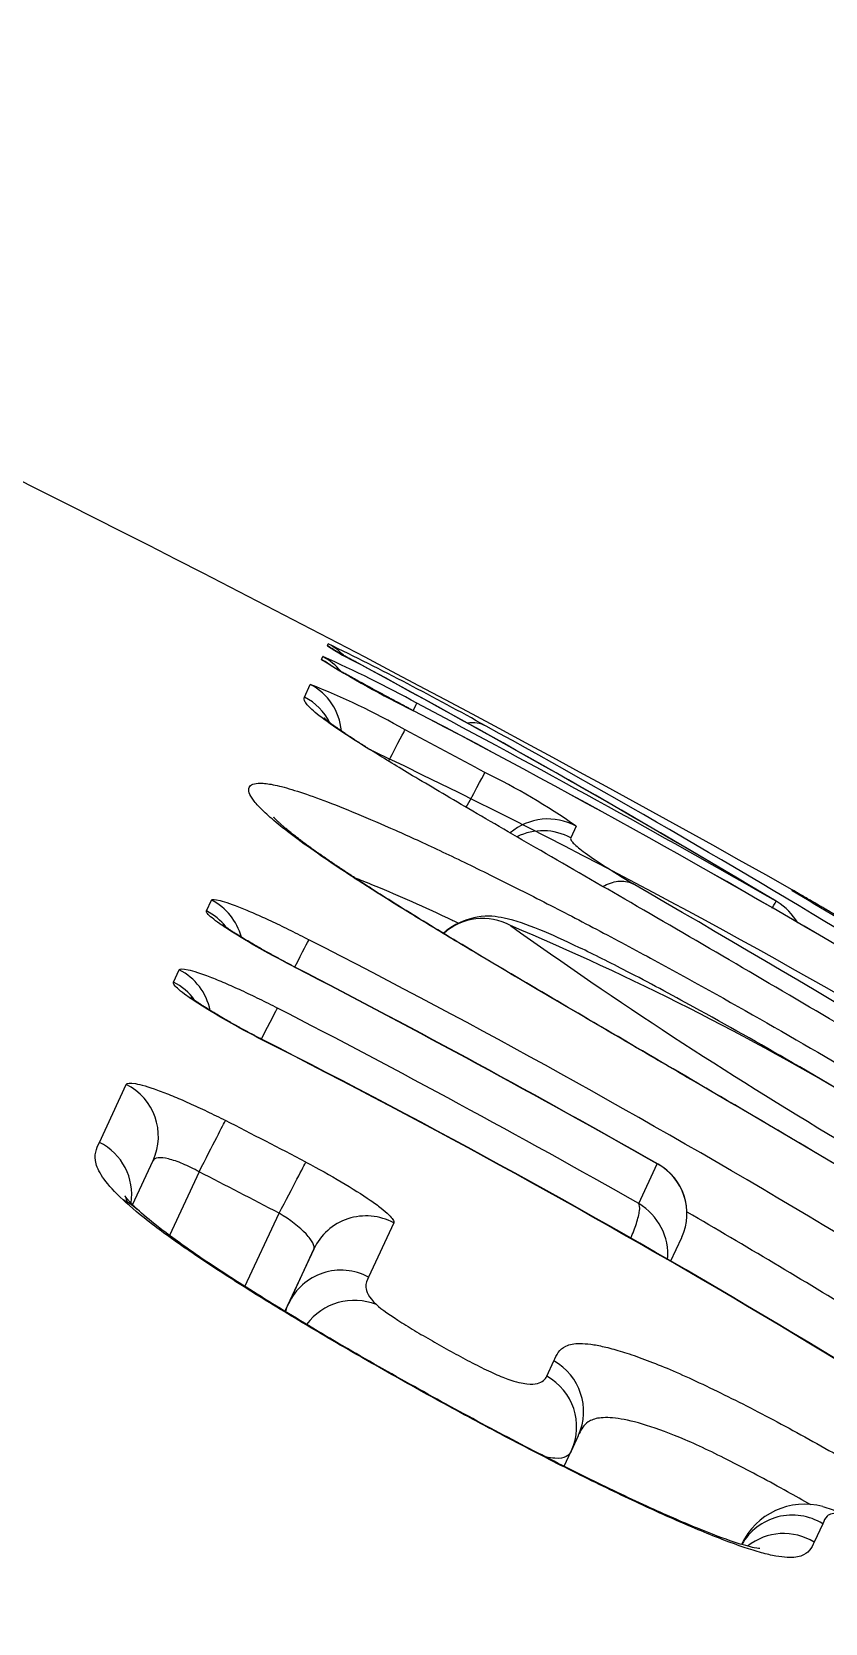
# Model space of a CAD drawing. Header units: millimetres. Extents: x 976 to 9349, y -1578 to 2211.
# Drawn here: x 6027.229 to 6027.3654, y 660.8209 to 661.0947 of the extents above; entities that cross this region are included whole.
import ezdxf

# ---------------------------------------------------------------- set-up
doc = ezdxf.new("R2010")
doc.units = ezdxf.units.MM
doc.layers.add('Wbudowane', color=175, linetype='Continuous')

# ---------------------------------------------------------------- blocks, each defined once
blk = doc.blocks.new('Z$W@#14502')
for p, q in [((14.48471299001818, 143.3501575418402), (14.48486059719613, 143.3505070352164)), ((14.48369347545582, 143.3478164668807), (14.48391112925992, 143.3483101505012)), ((14.48079140906657, 143.3413448387489), (14.48177103300884, 143.343514619261)), ((14.52746997157823, 143.3191458477436), (14.52655746116227, 143.3171213552837)), ((14.46392025582952, 143.3045541659874), (14.46478018463227, 143.3064181815441)), ((14.56463608142826, 143.3081009582741), (14.56465551343115, 143.3082116599505)), ((14.4582636198748, 143.292306278662), (14.4592440499606, 143.2944276363862)), ((14.44550957210816, 143.2647502835316), (14.4501237432479, 143.2747122957451)), ((14.45123567295389, 143.254016546636), (14.45475609595553, 143.2616516572548)), ((14.53824829986428, 143.2542287726199), (14.54139873515436, 143.2610651137427)), ((14.46265679963682, 143.2596752574536), (14.45755931413498, 143.2487436645179)), ((14.47053921172676, 143.2399521166158), (14.47641397111727, 143.2525505787851)), ((14.49611697675311, 143.2509029739654), (14.49180171105149, 143.2415776688872)), ((14.48236732354405, 143.2463776461707), (14.47738613981846, 143.2356954631989)), ((14.47806930449565, 143.2370550384992), (14.48236732354417, 143.2463776461707)), ((14.543734242619, 143.2442600244926), (14.54563759319723, 143.2484027266933)), ((14.4774244389863, 143.2356721199517), (14.47806930449565, 143.2370550384992)), ((14.52243920445005, 143.2245350061087), (14.52364534900727, 143.2271427458945)), ((14.52666312832093, 143.2116979080276), (14.52786553243277, 143.2143053349948)), ((14.5254174674526, 143.2090263130324), (14.52664149373516, 143.2116512458663)), ((14.52663715474796, 143.2116410533888), (14.52668279019093, 143.2117398083744)), ((14.56989241646193, 143.1991489878576), (14.56842927238677, 143.195981639647))]:
    blk.add_line(p, q)
for centre, radius, start, end in [((13.07281855376198, 140.6538933386485), 3.044828938550476, 60.66220779447539, 66.95704647994968), ((14.51279807129436, 143.3935398395461), 0.05167974017474988, 237.0815556742795, 243.8293639870705), ((14.23663989955526, 142.8414358795198), 0.5663629192484788, 60.91026356161906, 64.00635526174123), ((14.48024719379833, 143.3416358848253), 0.00999903996256428, 43.8504669862478, 62.52350841956738), ((14.57868251513565, 143.499684815112), 0.1791282022849282, 237.9752714065709, 243.7779296553342), ((14.40457789052039, 143.1681355196758), 0.1968671134597528, 60.97357409748266, 66.23548072369283), ((13.60650094606081, 141.7125295662322), 1.858114540449126, 59.058712055707, 61.60912330903357), ((13.6041439842304, 141.7085178095824), 1.862769341029737, 59.05411865775748, 61.59956759388436), ((14.43531041718882, 143.2255533070661), 0.1267811500069524, 60.32897757441249, 68.50234660531426), ((13.55652042999304, 141.5555912482646), 2.018772001916332, 60.13225687854199, 62.13415369481018), ((13.73484246771454, 141.8748017185851), 1.651848701087288, 55.61476453163881, 62.42359725826709), ((13.73921166897469, 141.8820822230832), 1.643375302300004, 55.59712794609853, 62.44112018940385), ((13.68908343979581, 141.8427486290268), 1.705300045799595, 58.3655023494883, 61.14724560860707), ((13.47572967050593, 141.4016535260164), 2.187637479218389, 61.73128208283221, 62.13913938369141), ((13.95682629749854, 142.2112949451257), 1.242222305775509, 54.39387537273254, 64.4882653459125), ((14.4602160597442, 143.2230471434416), 0.117294712691982, 55.01405494463818, 63.90412654212967), ((12.06088756933462, 139.0503311656232), 4.926533931897101, 58.59937082216743, 59.82500242974507), ((14.88813922636876, 143.8388421105624), 0.6215629135644873, 238.6364005782985, 240.3138685783886), ((14.55964072467719, 143.2994381447006), 0.009999961121598426, 56.86182728674653, 60.03037246051061), ((14.55966017902813, 143.2995487149553), 0.009999999089419486, 51.07476954561358, 60.03085953483496), ((14.55688352373744, 143.2975579388699), 0.009999999999999672, 29.57929333404131, 59.00350203448168), ((14.51142740183343, 143.2932587058842), 0.009990622885391143, 61.4304562688041, 132.0985834778986), ((14.32798248480344, 142.8553471573377), 0.4847224782482161, 51.16156424905611, 67.15060396415704), ((14.99576861650928, 143.9736191235227), 0.8252328351353697, 234.470290456352, 243.8418777568318), ((13.7947817434424, 141.9582831579098), 1.506912987535216, 55.42056088088043, 62.88721004012174), ((13.63737904151242, 141.6693570284281), 1.830515292301129, 60.40534368820004, 62.61649656329396), ((13.63844258837742, 141.6713994726592), 1.828255621185884, 60.39696214280883, 62.61666666957002), ((13.64673143537368, 141.6814950286557), 1.807842290985142, 60.45291600461425, 62.69180333217006), ((13.80882876758233, 141.9739649551198), 1.467562433874933, 55.39850046860433, 63.06610963873008), ((13.81259218054453, 141.9803541537294), 1.460217471171172, 55.37769495132497, 63.08421252100802), ((13.58639539377316, 141.5507464677523), 1.930415856504478, 62.39121778781962, 62.85342482275426), ((14.53678465315278, 143.2524797604517), 0.009746693995896255, 335.385301220706, 61.74479437826192), ((14.53677843384162, 143.2525097701855), 0.009761557427786977, 335.4540187548294, 60.54258361026113), ((13.58626208134376, 141.5505844482957), 1.920692348139011, 62.38980888720277, 62.85196686585682), ((14.44580351836447, 143.246803390683), 0.008894534887753212, 46.49525688931144, 64.80365703310966), ((14.53302031446617, 143.2454377312522), 0.0102281102677224, 355.0815613632624, 59.26027649584412), ((14.44580351836447, 143.246803390683), 0.008894534887753212, 46.07662219572612, 46.49525688931144), ((13.79050231644118, 141.9511391343715), 1.505261709848518, 58.53023959633373, 59.84896978725631), ((14.53678465315278, 143.2524797604517), 0.009746693995896255, 335.2725002964918, 335.385301220706), ((14.48935947669065, 143.2273264331006), 0.01023896936083771, 68.32344291111637, 143.3903190850004), ((14.56676367406953, 143.1905915286502), 0.0119188140102767, 74.63122382776741, 155.2632159786233), ((14.56805242759697, 143.1929284866039), 0.00928866634389397, 76.03106871065134, 78.45564983805161), ((14.56805242759697, 143.1929284866039), 0.00928866634389397, 57.40430918864281, 76.03106871065134)]:
    blk.add_arc(centre, radius, start, end)
for centre, major_axis, ratio, start_param, end_param in [((14.48010000143108, 143.3412864078527), (-0.009207846423650575, 0.003900713298665705), 0.9998826757652892, 4.505154475884092, 4.633588050715266), ((14.47908468613736, 143.338945324015), (-0.009153377876866542, 0.004026868937934136), 0.9996892273974717, 4.45711796809405, 4.647713295319426), ((14.47930142398764, 143.3394390226601), (-0.009159830941918301, 0.004012168629996538), 0.999730236743253, 4.241994710332945, 4.646023673556218), ((14.48536981584505, 143.3382986572476), (-0.004763213462019578, -0.0087927127506493), 0.6638421122223006, 3.141556134655829, 3.163347272501891), ((14.47717062632239, 143.3346431868242), (-0.009124935913007452, 0.00409090999453632), 0.9993278775004848, 3.650606478296689, 4.655496448447606), ((14.47619541885672, 143.3324731946811), (-0.009117954138199158, 0.00410644765383994), 0.9991430373893814, 4.028649732429514, 4.657610729518974), ((14.49542145276394, 143.3314401523269), (0.004679914012742371, 0.008837330186950432), 0.0005449125263303472, -0.5339283381548698, -0.0217423236053671), ((14.50726209037799, 143.3275484205815), (0.004834295596026217, 0.008753832651486881), 0.6901352941270124, 0.0169047390932251, 0.4752129546182001), ((14.49339869128085, 143.3268760008311), (0.00467355011662951, 0.008840697331513603), 0.0005449322857645193, -1.167983901411078, -0.03509766661203884), ((14.50707738422329, 143.3195830243947), (0.004736360751991797, 0.008807206528005374), 0.0005447245129857508, -1.247220588846432, -0.0350019806028552), ((14.52266034872889, 143.3103859389078), (-0.009125392940453891, 0.004089890424252562), 0.9993378516616546, 4.631675059290647, 5.84235287471912), ((14.52175099902081, 143.3083616496974), (-0.009118730556434418, 0.004104723259756861), 0.9991670944073318, 4.63358077029052, 5.596325427262109), ((14.46026093158775, 143.2975432269991), (-0.009088384775268743, 0.00417148201202755), 0.9959273682885185, 3.828761531360012, 4.671867919087832), ((14.45940518788996, 143.2956791533134), (-0.00908782959346821, 0.004172691371295834), 0.9957425839448119, 4.231794922098082, 4.672383517877233), ((14.55688352373738, 143.2975579388699), (0.004985624613659813, 0.008668537778178113), 0.0005436151137086662, -0.5313826425555019, -0.02152408286902308), ((14.55688352373744, 143.2975579388699), (-0.005149856821279331, -0.008571987792826974), 0.6624758262662379, 3.141592653589793, 3.170328283381179), ((14.47695073282642, 143.2907662376547), (0.004614523983184628, 0.008871649700514793), 0.0005451017999259249, -1.083620687606777, -0.08827290873059557), ((14.45475167281529, 143.2855526302628), (-0.009085289914637085, 0.004178218180883597), 0.9947146176646252, 3.767311433354621, 4.675051937690598), ((14.47472713131378, 143.2859223063103), (-0.004606390048528251, -0.008875875772051952), 0.0005451232199518637, 3.048051765589604, 3.141712781864351), ((14.45377597961254, 143.2834313466119), (-0.009084839426620752, 0.004179197601517083), 0.9944940791230595, 4.196553381798854, 4.675586708913524), ((14.47155525174924, 143.2790196379731), (0.004594864772214385, 0.008881847652653103), 0.0005451527687889825, -1.165825600923514, -0.100736103987729), ((14.46901858950361, 143.273504368299), (-0.00458573422018882, -0.008886565234200727), 0.0005451755120507836, 3.035325025223023, 3.14158945476477), ((14.44567502815136, 143.2658390248914), (-0.009081829901447236, 0.004185733584594065), 0.9925947421032322, 3.141408616062382, 4.679769936555623), ((14.46265185470196, 143.2596775633147), (0.00456324941990327, 0.008898132092283184), 0.0005452290189197676, 4.712409451534182, 6.163708572455531), ((14.44108253591162, 143.2558788212659), (-0.0090805337881944, 0.004188544630467916), 0.9914631596367477, 3.418170060879037, 4.681970928574873), ((14.47640902618241, 143.2525528846459), (0.004634872327669015, 0.008861035972518305), 0.0005450461642741406, 4.712413848638382, 6.164042850046074), ((14.49143040006538, 143.2421514641824), (0.009081981738037759, -0.004185404127432513), 0.9927124943784379, 1.511413445123505, 3.137064943846907), ((14.48713238087385, 143.2328288562005), (0.00908073112641794, -0.004188116785586172), 0.9916595014608681, 1.513165604440179, 3.137361321812801), ((14.5187852011378, 143.2184942996744), (-0.009081116089804109, 0.004187282001910653), 0.9920013085837445, 3.1503028454571, 4.633085043112631), ((14.51758315747895, 143.2158876535832), (-0.009080787161883099, 0.004187995286586422), 0.9917037526318967, 3.14606239479334, 4.633490575569266), ((14.5187852011378, 143.2184942996744), (-0.009081116089804109, 0.004187282001910653), 0.9920013085837445, 3.14140431065395, 3.1503028454571), ((14.56470853352283, 143.1906900346896), (-0.00908110580702115, 0.004187304302483152), 0.9919922487966744, 4.595571690045869, 6.204807849671459), ((14.56324883980983, 143.1875247601163), (-0.009080709242287321, 0.004188164234730785), 0.9916308510118871, 4.595893647014577, 5.821112989520744)]:
    blk.add_ellipse(centre, major_axis=major_axis, ratio=ratio, start_param=start_param, end_param=end_param)
for points, knots in [([(14.4901338052976, 143.3470909714983), (14.49002605580688, 143.3471493514726), (14.48982168815337, 143.3472600923228), (14.48948698510543, 143.347441848344), (14.48915066490292, 143.3476248206614), (14.48882564932666, 143.3478020168218), (14.4885138160775, 143.3479724117658), (14.48821502674252, 143.348136080672), (14.48793004947299, 143.3482926018335), (14.48765938914511, 143.3484416943957), (14.48740363190996, 143.3485830296875), (14.48716335401025, 143.3487162800684), (14.48693914871734, 143.3488411030694), (14.48673161504996, 143.3489571459834), (14.48654137886967, 143.349064032501), (14.48636974969787, 143.3491609871344), (14.48621578449951, 143.3492484950275), (14.48607917856702, 143.3493266683045), (14.48596043369093, 143.3493951491193), (14.48586487870278, 143.3494507407422), (14.48579133537527, 143.3494939263483), (14.48573773239195, 143.3495257145316), (14.48569921792773, 143.3495488042417), (14.48567685061209, 143.3495623996444), (14.48567128562752, 143.3495658391601), (14.48567122209693, 143.3495658783484), (14.48567122175473, 143.3495658785582)], [0, 0, 0, 0, 0.03980054229161613, 0.08948888336935813, 0.1384206165575853, 0.1873567409910898, 0.236214724880808, 0.2849598976836964, 0.3335516235945193, 0.3819423834928845, 0.4300765437768617, 0.4778887529924886, 0.5253018821383404, 0.5722244333510282, 0.6185473811893025, 0.6641402372170641, 0.7082659265997602, 0.7527419239585925, 0.7961729195217302, 0.8381290654888891, 0.8739926485762992, 0.9076317019763765, 0.9388683264836881, 0.9720173859215829, 0.9995024694556972, 1, 1, 1, 1]), ([(14.49953594654073, 143.3389941215835), (14.49937951358538, 143.3390769381258), (14.49909266959287, 143.3392288085518), (14.4986076232388, 143.3394860508308), (14.49811186783529, 143.339749321829), (14.49761397535678, 143.3400141035688), (14.49711933465761, 143.3402775314801), (14.49662757685087, 143.3405398024131), (14.49614007372236, 143.3408001866771), (14.49565649907839, 143.3410588566464), (14.49517753260523, 143.3413154458497), (14.49470364447649, 143.3415697122077), (14.49423612295107, 143.3418209679814), (14.49377499258429, 143.3420692030097), (14.49332006112826, 143.3423145239217), (14.49287118000831, 143.3425570143545), (14.49242822679128, 143.3427967447738), (14.49199127291877, 143.3430336792369), (14.49156357785967, 143.3432660563315), (14.49114557049722, 143.3434936519654), (14.49073795443212, 143.3437160764245), (14.49033909751381, 143.3439342242461), (14.48995023483218, 143.344147423534), (14.4895722060823, 143.3443552161236), (14.4892058002813, 143.3445571689699), (14.48885181634233, 143.3447528412796), (14.48851076477666, 143.344941947001), (14.48818395070452, 143.3451237638644), (14.48786949981502, 143.3452993250048), (14.48756737459843, 143.3454686414636), (14.48727744299339, 143.3456317860132), (14.48700190230943, 143.3457875127567), (14.48674192795352, 143.3459351392532), (14.48649862618788, 143.3460740110534), (14.48627304875771, 143.3462034918409), (14.48606604065765, 143.3463230480854), (14.48587681687115, 143.3464330797756), (14.48570373065849, 143.3465344815288), (14.48554702056458, 143.3466270481961), (14.48540820211667, 143.3467097957323), (14.48528858374777, 143.3467818174654), (14.48518877155919, 143.3468425842507), (14.48511181241599, 143.3468900174371), (14.48505569085148, 143.3469250508713), (14.48501781702174, 143.3469490090508), (14.48499519900423, 143.3469635274828), (14.48498899754719, 143.3469675844615), (14.48498880658076, 143.3469677091678), (14.48498881389429, 143.346967704304)], [0, 0, 0, 0, 0.02050412825795453, 0.04452495937490018, 0.06857083018984782, 0.09262624517964288, 0.116671014293493, 0.1406900020937563, 0.1646689695840713, 0.1885586042683338, 0.2125274047060736, 0.2364218470166921, 0.260237929281609, 0.2840120778331165, 0.3077806144945091, 0.3315736361326346, 0.3554213510813015, 0.3793598114833585, 0.4033774839136999, 0.4270110101863175, 0.4507394653665834, 0.4744728253607882, 0.4981822370323588, 0.5218433134740654, 0.5454305201594669, 0.5689172667281529, 0.5922759571593067, 0.6155145084237447, 0.638507602839954, 0.661752134299747, 0.6849574097006326, 0.7080479789492069, 0.7309494527510358, 0.753582934968237, 0.7758651110058629, 0.7977083125580138, 0.8190583826265525, 0.8403760430556855, 0.8615914948369428, 0.8823830726510232, 0.902619283808306, 0.9221657775909547, 0.9408906322842171, 0.9567676900205669, 0.9717013351328047, 0.9856692197999671, 0.9986794156770811, 1, 1, 1, 1]), ([(14.49184640711252, 143.3323969651376), (14.48931140801318, 143.3339760403012), (14.48731348924844, 143.33527760274), (14.48419424378244, 143.3374339028444), (14.48307384143652, 143.3382892628304), (14.48153907849115, 143.3396282250551), (14.48111258212509, 143.3401200116868), (14.48069110653898, 143.3408731931615), (14.48069615852438, 143.3411343278933), (14.48079140906657, 143.3413448387489)], [0, 0, 0, 0, 0.25, 0.25, 0.5, 0.5, 0.75, 0.75, 1, 1, 1, 1]), ([(14.49249850154183, 143.3320353638489), (14.4923722102692, 143.3321140902224), (14.49211822973621, 143.3322724560853), (14.49168871577336, 143.3325418243851), (14.49123886424098, 143.332825308333), (14.49079633081061, 143.3331057239063), (14.49036806086315, 143.3333786593364), (14.4899529287278, 143.3336448187179), (14.48955128088346, 143.3339039676775), (14.48916308654651, 143.3341561090413), (14.4887884342935, 143.3344011663521), (14.48842739640986, 143.3346390695185), (14.4880800742427, 143.3348697248323), (14.48774655290094, 143.3350930440238), (14.48742703695774, 143.3353088524048), (14.48712494817846, 143.3355147699394), (14.48683720978715, 143.3357128005812), (14.48656250773297, 143.3359037985276), (14.48629834765086, 143.3360894858401), (14.48604828399277, 143.3362673049583), (14.48581271978514, 143.3364368694063), (14.48559206456599, 143.3365977644262), (14.48538672849975, 143.3367495474449), (14.48519709126174, 143.3368917670391), (14.48502347614533, 143.3370239794583), (14.48486614300606, 143.3371457528665), (14.48472534569441, 143.3372566164999), (14.48460108846325, 143.3373562596564), (14.48449394586589, 143.3374438485039), (14.48440265971067, 143.3375200182954), (14.48432410773262, 143.3375869294018), (14.48425949979924, 143.337643221789), (14.4842085259429, 143.3376887404415), (14.48417236862758, 143.3377218927506), (14.48415060431057, 143.3377424326545), (14.48414511997936, 143.3377478019322), (14.4841449292166, 143.3377479898516), (14.48414492923729, 143.3377479898513)], [0, 0, 0, 0, 0.02089717790196057, 0.0497447864095733, 0.07914444416787672, 0.1085843024283219, 0.1380731528726384, 0.1676182386383959, 0.1972260484036326, 0.2269022125866101, 0.2566513876907465, 0.2864771258638535, 0.3163817284133524, 0.3463660823225657, 0.3764294790964755, 0.4065693915094997, 0.435716992291788, 0.4661000888237946, 0.4966213374179025, 0.5272528736014946, 0.5579591971224633, 0.5886997709308807, 0.6194156143307225, 0.6500501984894743, 0.6805448765854095, 0.7108358118813288, 0.7408544788297616, 0.7705284783851583, 0.7997827009837615, 0.8285479471667938, 0.856119201682126, 0.8852539747208314, 0.9140362441798497, 0.9424201282904825, 0.9703691834192661, 0.9978502698977693, 1, 1, 1, 1]), ([(14.6754383527778, 143.2227151866696), (14.67543843641243, 143.2227199590789), (14.67511995380812, 143.2228359783219), (14.67318293099709, 143.2236955002456), (14.66862937076172, 143.226227679206), (14.6618842598499, 143.2302684660249), (14.65281508694869, 143.2359172635975), (14.64123007156905, 143.2431937028316), (14.62685490955977, 143.2521917497102), (14.61014408592825, 143.2625131379787), (14.59199757038516, 143.2735248955623), (14.57337509310491, 143.284639661656), (14.55485819129217, 143.2955385138673), (14.5373797880244, 143.305698473079), (14.52178274795398, 143.3147068745607), (14.50917918129164, 143.3220108671446), (14.49919259154365, 143.3279078819407), (14.49464611730389, 143.3306826902265), (14.49252917171287, 143.3320161772433)], [0, 0, 0, 0, 0.02067595194129673, 0.07625882530349536, 0.1314008855082062, 0.1827306094511164, 0.2359523640560392, 0.2958341356968625, 0.3637031568850467, 0.4404223990466634, 0.520680798816725, 0.5998295326478169, 0.6789565767469253, 0.7585967124146059, 0.8299817887551176, 0.8925443573142559, 0.9488128297817991, 1, 1, 1, 1]), ([(14.49397481995408, 143.3072418129498), (14.49168851360639, 143.3086908810521), (14.48958182983313, 143.3100519550028), (14.48571799109061, 143.3126065250494), (14.48396799872472, 143.3137956393191), (14.47930833447828, 143.3170630734805), (14.47694462715168, 143.3188703932169), (14.474322273891, 143.3211274883533), (14.47360641742171, 143.3218011555998), (14.47247286580739, 143.3229907083353), (14.47205084439418, 143.3235102439046), (14.47116208198884, 143.3248726458357), (14.47106960799982, 143.3255209510219), (14.47168066896188, 143.3264003521895), (14.47238326290983, 143.3266246696612), (14.47432425973614, 143.3264778432806), (14.47511947287501, 143.3263483566359), (14.47706160684947, 143.3258978595097), (14.47821697664767, 143.3255740547811), (14.48223758351645, 143.3242842918473), (14.48561266214051, 143.3230220460221), (14.49181669589336, 143.3204506782376), (14.49405179808309, 143.3194891376975), (14.49881696917805, 143.3173684209548), (14.50135432931518, 143.3162062732101), (14.50676611566109, 143.3136567009005), (14.50966453237879, 143.312256896106), (14.51568224858948, 143.3092856705473), (14.51877386137198, 143.3077284823873), (14.52508992854393, 143.3044913062317), (14.52831452252656, 143.3028112174911), (14.5348729409701, 143.2993420392979), (14.5382172847473, 143.2975470329213), (14.55487688244284, 143.2884835562561), (14.56822195160674, 143.2808400093088), (14.58817974729095, 143.2688488571755), (14.59485313940831, 143.2647448654134), (14.60785327049683, 143.2565369624019), (14.6142101498142, 143.2524158086505), (14.62347227809721, 143.2462293226972), (14.62652967389391, 143.2441555349112), (14.63246229968115, 143.2400647997595), (14.63531851081683, 143.238061329655), (14.64353659390474, 143.2321949651553), (14.64855040876148, 143.2284746039461), (14.65302543091991, 143.2250064414318)], [0, 0, 0, 0, 0.03125000000000152, 0.03125000000000152, 0.06250000000000304, 0.06250000000000304, 0.1250000000000049, 0.1250000000000049, 0.1562500000000049, 0.1562500000000049, 0.1875000000000049, 0.1875000000000049, 0.2500000000000051, 0.2500000000000051, 0.3125000000000053, 0.3125000000000053, 0.3437500000000054, 0.3437500000000054, 0.3750000000000056, 0.3750000000000056, 0.4375000000000061, 0.4375000000000061, 0.4687500000000059, 0.4687500000000059, 0.5000000000000058, 0.5000000000000058, 0.5312500000000057, 0.5312500000000057, 0.5625000000000054, 0.5625000000000054, 0.5937500000000053, 0.5937500000000053, 0.6250000000000052, 0.6250000000000052, 0.750000000000003, 0.750000000000003, 0.8125000000000022, 0.8125000000000022, 0.8750000000000013, 0.8750000000000013, 0.9062500000000009, 0.9062500000000009, 0.9375000000000004, 0.9375000000000004, 1, 1, 1, 1]), ([(14.49466969195123, 143.3068715482812), (14.494417980604, 143.307031332318), (14.49398932036115, 143.307303515986), (14.49328960706185, 143.3077499131944), (14.49260924854781, 143.3081856843999), (14.49193237620767, 143.3086210830227), (14.49126918083471, 143.309049581065), (14.4906180949514, 143.3094721910127), (14.48997955439523, 143.3098886386215), (14.48935339110966, 143.3102990386124), (14.48874203079936, 143.310701796391), (14.48814289819336, 143.3110986290164), (14.48755531694934, 143.3114899599261), (14.48697746895135, 143.3118770165568), (14.48641231498061, 143.3122578193531), (14.48586131001969, 143.312631377376), (14.48532583682174, 143.3129967326363), (14.48480722747576, 143.3133529421762), (14.48430034587471, 143.3137035260127), (14.48380507921274, 143.3140485349436), (14.48332057962034, 143.3143885918685), (14.48285053180217, 143.3147210876027), (14.48239382921281, 143.3150467779521), (14.48195049261699, 143.3153656235183), (14.48152056802735, 143.3156775636267), (14.48110405579587, 143.3159825662985), (14.48070177348541, 143.3162799944273), (14.48031326544628, 143.3165701352377), (14.47993883446799, 143.3168527076757), (14.47957822369062, 143.3171278513573), (14.47923210200997, 143.3173949850488), (14.47890061283834, 143.3176539123274), (14.47858391596446, 143.3179044104686), (14.47828217193262, 143.3181462403984), (14.47799553889695, 143.3183791471438), (14.4777241589365, 143.3186028691416), (14.47746816742682, 143.3188171284646), (14.47722768393407, 143.3190216364874), (14.47700283272343, 143.3192160724109), (14.47679364799285, 143.3194001665547), (14.47660043323043, 143.3195733709774), (14.47642167313171, 143.3197367567827), (14.47625914387834, 143.3198883638111), (14.47611303952124, 143.3200276045529), (14.47598362632982, 143.3201537289472), (14.47586982547818, 143.3202672844106), (14.47577138332491, 143.3203679862254), (14.47568800221541, 143.3204555467496), (14.47561932685517, 143.3205296880244), (14.47556494334077, 143.3205901436399), (14.47552437667349, 143.3206366626775), (14.47549709021428, 143.3206690125451), (14.4754838113542, 143.3206853510142), (14.47548137684731, 143.3206884595675), (14.47548137696276, 143.3206884591234)], [0, 0, 0, 0, 0.01859548643097588, 0.03761622777778895, 0.05700028494461525, 0.07638404777193572, 0.09577132925640318, 0.1151658903709297, 0.1345722558209729, 0.1539948312032446, 0.1734373906316586, 0.1926976763272588, 0.2122224001314071, 0.2318164115476295, 0.2514414118794709, 0.2710501573320119, 0.2905935319956366, 0.3100283374759556, 0.3293213904934457, 0.3491009673545906, 0.3687713674105223, 0.388477118484792, 0.4082217243865391, 0.4280086360938042, 0.4478409796535575, 0.4677215246937048, 0.4876539409240004, 0.5075440015019654, 0.5275443068313327, 0.547566971173363, 0.5676077778941439, 0.5876615243968475, 0.6077220105782796, 0.6277794771165006, 0.647824953866678, 0.6678484021166948, 0.6878384988783821, 0.7077825934226626, 0.7276666810065862, 0.747475399212824, 0.7671920527539466, 0.7867898819231535, 0.8065145822842466, 0.8257053366456552, 0.8447025434111066, 0.8634922247276635, 0.8820592586019704, 0.9003885380759648, 0.9184652842102038, 0.9362753845765865, 0.9538057490043932, 0.9710446693762821, 0.987982168278494, 1, 1, 1, 1]), ([(14.52655746116227, 143.3171213552837), (14.52649576644751, 143.3169847673471), (14.52654685419623, 143.3167853579391), (14.52700994093914, 143.3161875238911), (14.52741798074737, 143.3157913032885), (14.52882472880992, 143.3146741119081), (14.52983888844363, 143.3139432962805), (14.53275604045842, 143.3120133467446), (14.53471633330167, 143.3107796264514), (14.53717413812353, 143.3092912982574)], [0, 0, 0, 0, 0.25, 0.25, 0.5, 0.5, 0.75, 0.75, 1, 1, 1, 1]), ([(14.50719284577934, 143.3024542300764), (14.50660096146407, 143.3027380653939), (14.5060178430864, 143.3030157696505), (14.50296372585353, 143.304459619161), (14.50064414527662, 143.3055193493994), (14.4962963439537, 143.3074401540218), (14.49425971193102, 143.3083045620806), (14.49136279547179, 143.3094822523822), (14.49039467494595, 143.3098654180988), (14.48947736917989, 143.3102179914192)], [0, 0, 0, 0, 0.08325477399704177, 0.08325477399704177, 0.4436613548926588, 0.4436613548926588, 0.8040679357882758, 0.8040679357882758, 0.9999999999999999, 0.9999999999999999, 0.9999999999999999, 0.9999999999999999]), ([(14.53206996046185, 143.3087673730013), (14.5329483873478, 143.3092457903742), (14.53383780842023, 143.3095496161345), (14.53558127026497, 143.3097690931661), (14.53644891829424, 143.3096435996688), (14.53717413812353, 143.3092912982574)], [0, 0, 0, 0, 0.4763141953800198, 0.4763141953800198, 1, 1, 1, 1]), ([(14.46478018463227, 143.3064181815441), (14.46487031410578, 143.3066135831957), (14.46538684894671, 143.3065897702395), (14.46715941761124, 143.3061225116724), (14.46843652076313, 143.3056722531385), (14.47075915818323, 143.3047318233982), (14.47161640655293, 143.304368054911), (14.47341544636095, 143.3035738744989), (14.47436017701017, 143.3031426262371), (14.47634049092773, 143.30221102463), (14.47737380901265, 143.3017113744911), (14.47944258193195, 143.300685302054), (14.4804889367241, 143.3001538201081), (14.48154771637928, 143.2996031236223)], [0, 0, 0, 0, 0.25, 0.25, 0.5, 0.5, 0.625, 0.625, 0.75, 0.75, 0.875, 0.875, 1, 1, 1, 1]), ([(14.65302543091991, 143.2250064414318), (14.65749029998193, 143.2215422887114), (14.66117386645385, 143.2185192068987), (14.66566564610474, 143.2146047683798), (14.66699751826042, 143.213396274326), (14.66928929506724, 143.2112228640547), (14.67025331595585, 143.2102551686626), (14.67267640945551, 143.207663400543), (14.67367040511294, 143.2063485494066), (14.67468739966426, 143.2043741419973), (14.67469967373262, 143.2037372661555), (14.67399815629221, 143.2029756432878), (14.67328360253964, 143.2028513974271), (14.6713946367376, 143.2032423683506), (14.67062834114023, 143.203469142594), (14.66876885366031, 143.2041516911004), (14.66768800597288, 143.2046032759222), (14.66521367839698, 143.2057347121156), (14.66382029596213, 143.2064139379536), (14.66069833315515, 143.2080112325348), (14.65896091001184, 143.2089341709179), (14.65514114150255, 143.2110272764528), (14.6530725546441, 143.2121896417545), (14.64858003499404, 143.2147675894757), (14.6461457623526, 143.2161894185758), (14.64094334003136, 143.2192743166922), (14.63818814214079, 143.2209295484402), (14.63249557160657, 143.2243720417946), (14.62954568673791, 143.226166771997), (14.62346838751421, 143.2298714966826), (14.62032322333732, 143.2317923567666), (14.6139731381453, 143.2356671284019), (14.61077421651771, 143.2376173850591), (14.59467693245477, 143.247405221591), (14.58146994824597, 143.2553523830404), (14.56125322132362, 143.2673278734728), (14.55452289755021, 143.2712832104137), (14.54450316429796, 143.2771538392221), (14.54116297263647, 143.2791079713602), (14.53458385203402, 143.2829575988317), (14.53134342829225, 143.2848539852375), (14.52179328621003, 143.2904550410112), (14.51565189093486, 143.2940724728683), (14.50691062819732, 143.2993006922918), (14.50410833689926, 143.3009911262159), (14.4988182263312, 143.3042206037562), (14.49631877633192, 143.3057665909785), (14.49397481995408, 143.3072418129498)], [0, 0, 0, 0, 0.06250000000000039, 0.06250000000000039, 0.09375000000000021, 0.09375000000000021, 0.125, 0.125, 0.1875000000000005, 0.1875000000000005, 0.2500000000000009, 0.2500000000000009, 0.3125000000000014, 0.3125000000000014, 0.343750000000001, 0.343750000000001, 0.3750000000000006, 0.3750000000000006, 0.4062500000000002, 0.4062500000000002, 0.4374999999999998, 0.4374999999999998, 0.4687499999999993, 0.4687499999999993, 0.4999999999999989, 0.4999999999999989, 0.5312499999999986, 0.5312499999999986, 0.5624999999999981, 0.5624999999999981, 0.5937499999999978, 0.5937499999999978, 0.6249999999999974, 0.6249999999999974, 0.7499999999999954, 0.7499999999999954, 0.8124999999999944, 0.8124999999999944, 0.8437499999999948, 0.8437499999999948, 0.8749999999999951, 0.8749999999999951, 0.9374999999999969, 0.9374999999999969, 0.9687499999999984, 0.9687499999999984, 1, 1, 1, 1]), ([(14.66820321803556, 143.2048109857151), (14.66820453520239, 143.2048150201138), (14.66769414854963, 143.2049329038716), (14.66512334351319, 143.2059334465644), (14.65982017210456, 143.2085522106088), (14.65259706768819, 143.21250207651), (14.64375187875885, 143.217629900342), (14.63305653133062, 143.2240608284026), (14.62009803019248, 143.2319672160147), (14.60451705813989, 143.2414722616061), (14.58653604096844, 143.2523340709606), (14.56714675733662, 143.2639008614804), (14.54820330924645, 143.275028463521), (14.53100042933698, 143.2850865181554), (14.5166115976092, 143.2935366471067), (14.50416221581884, 143.3009857065433), (14.49790991420895, 143.3048320558185), (14.49465538322329, 143.3068806648796)], [0, 0, 0, 0, 0.0289052987748401, 0.08663167081346118, 0.1484893053800721, 0.2096981219528897, 0.2674012047471491, 0.3246249486032564, 0.3890357913236027, 0.4639566634939066, 0.5478577024655115, 0.639047568300592, 0.7291074700026285, 0.8075303603602462, 0.8771542021119365, 0.9407538523733918, 1, 1, 1, 1]), ([(14.58031435984736, 143.2990087906253), (14.58021839397389, 143.2990654556122), (14.57998271033193, 143.2992046166432), (14.57955482838742, 143.2994570893052), (14.57906331880019, 143.2997469687753), (14.57856839953683, 143.3000386965771), (14.57807640698138, 143.3003285437778), (14.57758687207962, 143.3006167877415), (14.57710100297788, 143.3009027193095), (14.57661963429314, 143.3011858485108), (14.57614253138911, 143.3014663185972), (14.57566891726412, 143.3017445953524), (14.57519812070461, 143.3020210790851), (14.57473085993865, 143.3022953534878), (14.57426860853587, 143.3025665591499), (14.57381285116963, 143.3028338309482), (14.57336503950643, 143.3030963238016), (14.57292625948884, 143.3033534076806), (14.57249658108196, 143.3036050472845), (14.57207477064014, 143.3038519770014), (14.5716597416482, 143.3040948417981), (14.5712515005352, 143.3043336460335), (14.57085116323873, 143.3045677449743), (14.57045999459308, 143.3047964072921), (14.57007921699596, 143.3050189269047), (14.56970999333197, 143.3052346329284), (14.56935320374697, 143.3054430196059), (14.56900858400854, 143.3056442503416), (14.56867489908097, 143.3058390577612), (14.5683517965723, 143.3060276550877), (14.56803986472596, 143.3062097073409), (14.56774013828687, 143.3063846189314), (14.56745313247848, 143.3065520975999), (14.56717933432947, 143.3067118674787), (14.56691918369245, 143.3068636801729), (14.5666732790022, 143.3070071944464), (14.56644114732336, 143.3071426946192), (14.56622300961476, 143.3072700582836), (14.56601934722664, 143.3073890100727), (14.56583100794057, 143.3074990601228), (14.56565808693404, 143.3076001575089), (14.56550065419196, 143.3076922654875), (14.56535885575727, 143.3077753020025), (14.56523299961799, 143.3078490887694), (14.56512341427907, 143.3079134327768), (14.5650333520129, 143.3079664183385), (14.56498474691773, 143.3079950871088), (14.56496412383558, 143.3080072688631)], [0, 0, 0, 0, 0.01205274021091221, 0.03484664861999057, 0.05767776621466487, 0.08052637676902646, 0.103368415387306, 0.1261805968776852, 0.1489427827546151, 0.1716507133014858, 0.1942649336618171, 0.2169384011238867, 0.2397259043852377, 0.2625837682565491, 0.2854671387359926, 0.3083193429299643, 0.3310908731867502, 0.3537376143582202, 0.3762521328938431, 0.3987502282903003, 0.4213727984801386, 0.4440939941632016, 0.466872205455044, 0.4896647690703799, 0.5124147495966203, 0.5350791988870509, 0.5576170147163197, 0.5800133484829376, 0.6024483493022473, 0.6250151393761696, 0.6475978889676388, 0.6701814800087563, 0.6927496496692216, 0.7152883327693325, 0.7377831171300236, 0.7602191378437559, 0.7825439843714649, 0.8049846988548098, 0.8273167634649021, 0.849532200964801, 0.8716483361015085, 0.8936752560344293, 0.9156119818973567, 0.937440289390199, 0.959114539338934, 0.9805049479108305, 0.9999999999999999, 0.9999999999999999, 0.9999999999999999, 0.9999999999999999]), ([(14.47931383526441, 143.2947591443422), (14.47719059928858, 143.2958610136686), (14.47509948621195, 143.2969919344994), (14.47130212721021, 143.2991365569467), (14.46956129338679, 143.3001703769444), (14.46743196310729, 143.3015212280843), (14.46678838331218, 143.3019471421501), (14.46569688723503, 143.3027090483449), (14.46524248644175, 143.3030488210411), (14.4645186339049, 143.3036453728114), (14.46425331397, 143.3038996689627), (14.46393325367029, 143.304302264057), (14.46387406749795, 143.3044540631124), (14.46392025582952, 143.3045541659874)], [0, 0, 0, 0, 0.2499999999999967, 0.2499999999999967, 0.4999999999999933, 0.4999999999999933, 0.624999999999995, 0.624999999999995, 0.7499999999999967, 0.7499999999999967, 0.8749999999999983, 0.8749999999999983, 1, 1, 1, 1]), ([(14.63620702717679, 143.2221834667159), (14.63649481454195, 143.223275472162), (14.63672249069202, 143.2261863679139), (14.63495106277225, 143.2312257194819), (14.63210824685979, 143.2341968406263), (14.62760776589641, 143.2382027317312), (14.62086398705401, 143.2431845512151), (14.61201462357269, 143.2493333391715), (14.59984299467396, 143.2572426920519), (14.58376032053599, 143.2672491922697), (14.56573731356087, 143.2779195101598), (14.54936563019936, 143.2871713594268), (14.53677133454062, 143.293948151475), (14.5277105703243, 143.2984654744871), (14.52047898724544, 143.3017435820655), (14.51594227696955, 143.303272361052), (14.51126370791036, 143.3039983946171), (14.50673184240759, 143.3024384643654), (14.50497047504939, 143.3010028896933), (14.5046681848043, 143.3007212828006)], [0, 0, 0, 0, 0.02084196501501365, 0.05617297469388958, 0.1137481374365707, 0.1782695816226787, 0.2343513677813671, 0.2888772923375204, 0.3589657272476516, 0.4558822302423305, 0.5716900954823744, 0.6692682308216834, 0.7375114157160702, 0.7918195333309583, 0.8480329417169477, 0.9144237257787492, 0.9577871349164739, 0.9923516121715197, 1, 1, 1, 1]), ([(14.47933357513995, 143.294798263745), (14.47918028115214, 143.2948778963635), (14.4789016205267, 143.295022715155), (14.47843213465853, 143.2952686456567), (14.4779549206504, 143.2955201831933), (14.4774763083505, 143.2957741268519), (14.47700177757253, 143.2960275689738), (14.47653130156897, 143.2962805169075), (14.47606626884038, 143.2965322209186), (14.47560556609534, 143.2967832753886), (14.47515036832647, 143.2970329996701), (14.47470122103857, 143.2972811196464), (14.47426011389405, 143.2975265237794), (14.4738264762272, 143.2977695181792), (14.47340008969724, 143.2980102160961), (14.47298081790251, 143.2982486875701), (14.4725685670366, 143.2984849800539), (14.4721634878116, 143.2987189997389), (14.47177022419004, 143.298948038484), (14.47138862829922, 143.2991721698645), (14.47101960679453, 143.2993907898178), (14.4706607527317, 143.299605300519), (14.47031410075977, 143.2998144510918), (14.46998045670176, 143.3000177059855), (14.46966059779504, 143.300214531758), (14.46935533111468, 143.3004043588248), (14.46906526351762, 143.30058672478), (14.46879255891508, 143.3007601579641), (14.46853406790461, 143.3009265613605), (14.46828966620677, 143.3010858985219), (14.4680591841846, 143.3012381936408), (14.46784590661986, 143.3013811191729), (14.46765076585461, 143.3015138395631), (14.46747452166801, 143.3016355878074), (14.46731773398756, 143.3017456860259), (14.46718079344208, 143.3018435228053), (14.46706367913748, 143.3019287362649), (14.46696573386839, 143.3020013855478), (14.46688316924548, 143.302063887528), (14.46681614806045, 143.3021157542812), (14.46676554168278, 143.3021558582252), (14.4667318824894, 143.302183215734), (14.46671509470048, 143.3021972520769), (14.46671334699732, 143.3021987899506), (14.46671514105526, 143.3021972391978), (14.46671538403393, 143.3021970287589)], [0, 0, 0, 0, 0.02288877422015283, 0.04928702641025708, 0.07572925314038913, 0.1021844900034592, 0.1286114260326691, 0.15497909594069, 0.1812574053992941, 0.2074157954317307, 0.233769158384946, 0.2599095414689336, 0.2859383092086941, 0.3118974069397645, 0.3378286088646678, 0.3637735068374866, 0.3897599216973627, 0.4158288148838459, 0.4419539369203886, 0.4673565977104546, 0.4929456625475274, 0.5184373928154028, 0.5438017856755583, 0.5690066964063422, 0.594017847605425, 0.6187989256787043, 0.6433116984786428, 0.6675152928828936, 0.6911185265533465, 0.715197929712938, 0.7390052021002891, 0.76244415395189, 0.785420583207865, 0.8078425732655057, 0.8296232328443361, 0.8506836772820567, 0.8709561143903849, 0.8904009125261655, 0.9095590443341046, 0.9289582078163522, 0.9477104412824493, 0.965764304445367, 0.9830991565130125, 0.9980476053258621, 1, 1, 1, 1]), ([(14.45924404996072, 143.2944276363862), (14.45934690719037, 143.2946502182467), (14.45987594916699, 143.2946547889726), (14.46167207971342, 143.2942417828206), (14.46296053082909, 143.2938178650768), (14.46529847028239, 143.2929116389018), (14.46616062382014, 143.2925586242065), (14.46796910872757, 143.2917833666904), (14.46891813657703, 143.2913604872463), (14.47090619306834, 143.2904434173361), (14.47194316989692, 143.2899497608601), (14.47401793304465, 143.2889329792745), (14.47506670764795, 143.2884048640365), (14.47612730936703, 143.2878562063729)], [0, 0, 0, 0, 0.2499999999999982, 0.2499999999999982, 0.4999999999999964, 0.4999999999999964, 0.6249999999999973, 0.6249999999999973, 0.7499999999999982, 0.7499999999999982, 0.8749999999999991, 0.8749999999999991, 1, 1, 1, 1]), ([(14.47357896904197, 143.2823405384215), (14.47145159756622, 143.2834382693848), (14.46935929640438, 143.2845704746067), (14.46556571864494, 143.2867276409231), (14.4638301347203, 143.2877727622515), (14.46171228940875, 143.2891469382141), (14.46107327263979, 143.2895818055554), (14.45999189060666, 143.2903630982355), (14.45954291144403, 143.2907134419936), (14.4588306275736, 143.2913329174005), (14.45857149861672, 143.2915994741506), (14.45826385874773, 143.2920274303667), (14.45821099571162, 143.2921924305108), (14.4582636198748, 143.292306278662)], [0, 0, 0, 0, 0.2499999999999963, 0.2499999999999963, 0.4999999999999927, 0.4999999999999927, 0.6249999999999944, 0.6249999999999944, 0.7499999999999963, 0.7499999999999963, 0.8749999999999981, 0.8749999999999981, 1, 1, 1, 1]), ([(14.47360438206266, 143.2823910270565), (14.47345141706251, 143.2824700516937), (14.47317406689695, 143.2826134060431), (14.4727072295658, 143.2828569113137), (14.47223343136585, 143.2831058224931), (14.47175836390102, 143.2833572992306), (14.47128753261575, 143.283608426804), (14.47082098607729, 143.2838591702152), (14.47036012372928, 143.2841087715649), (14.46990369856326, 143.2843578980844), (14.46945291482956, 143.2846058422949), (14.46900832549977, 143.2848523274395), (14.46857203426197, 143.2850961703605), (14.46814340462305, 143.2853377112285), (14.46772221858021, 143.2855770601407), (14.46730833458389, 143.2858142872669), (14.46690165956454, 143.2860494365425), (14.46650234175434, 143.2862824123008), (14.46611500470487, 143.2865104817392), (14.46573970198006, 143.2867335942331), (14.46537735583064, 143.2869511146575), (14.46502561461608, 143.2871644192494), (14.46468638264537, 143.2873723061998), (14.46436043624851, 143.2875742360177), (14.46404852169184, 143.2877696701969), (14.46375141033667, 143.2879580336778), (14.46346970071102, 143.2881388421292), (14.46320554504518, 143.288310573533), (14.46295597049425, 143.2884750405844), (14.46272068021028, 143.2886322964771), (14.46249954937002, 143.288782313809), (14.46229580639749, 143.2889227093788), (14.46211030569384, 143.2890526408448), (14.46194371037666, 143.2891713463296), (14.46179647121738, 143.2892781633059), (14.46166887156562, 143.289372495414), (14.46156077210247, 143.2894540152495), (14.46147185307052, 143.2895224811962), (14.46139843361414, 143.2895802715977), (14.46133998757477, 143.2896273830727), (14.46129738002696, 143.2896626236336), (14.46127111740964, 143.2896849537117), (14.46126325554218, 143.2896918634854), (14.46126267577279, 143.289692378959), (14.46126267638823, 143.2896923785097)], [0, 0, 0, 0, 0.02343962091153929, 0.05034748856159307, 0.07730435515935784, 0.1042753634160594, 0.1312139699558436, 0.1580851046907968, 0.1848546715182515, 0.2114959159670719, 0.2383549905108023, 0.2649790667129254, 0.2914845063516362, 0.317914550947295, 0.3443122586492052, 0.370720490565574, 0.39716912958571, 0.4236991561713476, 0.4502849005730161, 0.4761234987593296, 0.5021179761697266, 0.5279975489392849, 0.5537326188322675, 0.5792914250158482, 0.6046400465245719, 0.6297425228698048, 0.6545610099315498, 0.6790501281589959, 0.7028958418959842, 0.7272299805177311, 0.7512627034302755, 0.7748965724569555, 0.7980378281529672, 0.8205965563785469, 0.8424895932851537, 0.8636435564259373, 0.8839978243002343, 0.9035105916247863, 0.9225585245414789, 0.9420660374050859, 0.9609455574516598, 0.9791521119519334, 0.9966739173966905, 1, 1, 1, 1]), ([(14.4501237432479, 143.2747122957451), (14.45024574615303, 143.2749757936945), (14.45079352182194, 143.2750232340766), (14.45262493562444, 143.2746924906269), (14.45393036391431, 143.2743086832436), (14.45629138584536, 143.2734547031614), (14.45716095072493, 143.2731181551183), (14.45898390981358, 143.2723718956479), (14.45993956411905, 143.2719618629671), (14.46193965937437, 143.2710671433088), (14.46298241217011, 143.2705827218672), (14.46506675944948, 143.2695802987816), (14.46611948067869, 143.2690574156866), (14.46718315162718, 143.2685119653272)], [0, 0, 0, 0, 0.2500000000000023, 0.2500000000000023, 0.5000000000000047, 0.5000000000000047, 0.6250000000000034, 0.6250000000000034, 0.7500000000000023, 0.7500000000000023, 0.8750000000000011, 0.8750000000000011, 1, 1, 1, 1]), ([(14.44959011343713, 143.2548516481731), (14.44814245921498, 143.2562002325369), (14.44708339300411, 143.2573685386981), (14.44558918923303, 143.2594174594126), (14.44515552048176, 143.2602991931817), (14.44453397151869, 143.2625995796254), (14.44501665466851, 143.2636864226572), (14.44550957210816, 143.2647502835316)], [0, 0, 0, 0, 0.25, 0.25, 0.5, 0.5, 1, 1, 1, 1]), ([(14.46265679963682, 143.2596752574536), (14.46172718184994, 143.2602082751418), (14.46078445276981, 143.2606773364994), (14.45898087775424, 143.2614378633266), (14.4581297143128, 143.2617238324231), (14.45594429847569, 143.2622409724147), (14.45497731297576, 143.262128491979), (14.45473810467269, 143.2616128429029)], [0, 0, 0, 0, 0.2500000000000059, 0.2500000000000059, 0.5000000000000118, 0.5000000000000118, 1, 1, 1, 1]), ([(14.48101161563034, 143.2613508038378), (14.48313787425371, 143.2602387055852), (14.48522104147241, 143.259078777761), (14.48898446712064, 143.2568484603082), (14.49069858406659, 143.2557574024127), (14.49278250534479, 143.254310409656), (14.49340960159122, 143.2538502418597), (14.4944677249897, 143.2530194948897), (14.49490544575866, 143.2526446996833), (14.49559608030449, 143.2519776906252), (14.49584480614203, 143.251688279895), (14.49613350512476, 143.2512184420837), (14.49617766959727, 143.2510341788072), (14.49611697675311, 143.2509029739654)], [0, 0, 0, 0, 0.2500000000000044, 0.2500000000000044, 0.5000000000000089, 0.5000000000000089, 0.6250000000000067, 0.6250000000000067, 0.7500000000000044, 0.7500000000000044, 0.8750000000000022, 0.8750000000000022, 1, 1, 1, 1]), ([(14.56842927238677, 143.195981639647), (14.56797268229934, 143.1949933584183), (14.5674569992766, 143.1940298618581), (14.56541514320304, 143.1933628787403), (14.56452556282221, 143.1932687179001), (14.56270193037801, 143.1934271934067), (14.56200608861462, 143.1935316270467), (14.5604461142247, 143.1938560369413), (14.55958320277784, 143.1940756094637), (14.55673552585597, 143.1949118086691), (14.55450276922488, 143.1956982469735), (14.5493940293369, 143.1976980942877), (14.54660594216284, 143.1988768337449), (14.54210419094193, 143.2008805041264), (14.54054965170849, 143.2015881718476), (14.5373308746664, 143.2030830414562), (14.53566677490318, 143.2038703665962), (14.53061071544317, 143.2063026815792), (14.52712287057869, 143.2080322065417), (14.51990292086452, 143.2117114839803), (14.51615624888541, 143.21366947968), (14.50872307360419, 143.2176362034502), (14.50499973574762, 143.2196633627495), (14.49753984168871, 143.223801236237), (14.49384897119359, 143.225887118175), (14.48668643424179, 143.2300121688183), (14.48319147580838, 143.2320642054594), (14.47638527005734, 143.236151416655), (14.47315592569407, 143.2381377147874), (14.46709078718231, 143.2419771959901), (14.46424795028554, 143.2438344810676), (14.45899268191408, 143.2474164565378), (14.45665213390737, 143.2490932536687), (14.452629421702, 143.2521714965437), (14.45093471923281, 143.2535813701045), (14.44959011343713, 143.2548516481731)], [0, 0, 0, 0, 0.125000000000004, 0.125000000000004, 0.1875000000000059, 0.1875000000000059, 0.218750000000004, 0.218750000000004, 0.2500000000000021, 0.2500000000000021, 0.3124999999999993, 0.3124999999999993, 0.3749999999999966, 0.3749999999999966, 0.4062499999999979, 0.4062499999999979, 0.4374999999999992, 0.4374999999999992, 0.4999999999999993, 0.4999999999999993, 0.5624999999999994, 0.5624999999999994, 0.6249999999999996, 0.6249999999999996, 0.6874999999999997, 0.6874999999999997, 0.7499999999999997, 0.7499999999999997, 0.8124999999999998, 0.8124999999999998, 0.8749999999999999, 0.8749999999999999, 0.9375, 0.9375, 1, 1, 1, 1]), ([(14.45197268445651, 143.2533034886558), (14.45190617725927, 143.2533656178809), (14.45178063257134, 143.2534830059146), (14.4515851585187, 143.2536698438803), (14.45140058930167, 143.2538493823395), (14.45122535647675, 143.2540233837387), (14.45105156205096, 143.2541995242334), (14.45088361389236, 143.2543737948592), (14.45072682833114, 143.2545406088857), (14.45058455381513, 143.254696033059), (14.45045650951261, 143.2548398340666), (14.45034249296793, 143.2549716593323), (14.45024224566959, 143.2550911623543), (14.45015544054172, 143.2551980313731), (14.45008184802407, 143.2552917568014), (14.45002280181501, 143.2553697211163), (14.44997702636226, 143.2554323552997), (14.44994049994926, 143.2554842247082), (14.44991276606333, 143.2555253372282), (14.44989499726842, 143.2555529811459), (14.44988741688917, 143.2555654750588), (14.44988934163399, 143.255562396944), (14.44990001958655, 143.255543341126), (14.44991861072884, 143.2555079725314), (14.44994426660708, 143.2554558321206), (14.44997584236705, 143.2553870679974), (14.45001296886107, 143.2552997402861), (14.450053989271, 143.2551949599697), (14.45009847709565, 143.2550699747153), (14.45014567318782, 143.254921473173), (14.45019236051269, 143.254754611009), (14.45023797530285, 143.2545648052183), (14.45027573377376, 143.2543751318474), (14.45029655806911, 143.2542471441543), (14.4503045282022, 143.2541931263486)], [0, 0, 0, 0, 0.02360630203657408, 0.05296313761906446, 0.0812305410620445, 0.1085018147715714, 0.1386379100992358, 0.1704434602644483, 0.2021505956205415, 0.2337555070593465, 0.2652556777172123, 0.2966486742236595, 0.3279323855077305, 0.3591052947356601, 0.3901667823250677, 0.4211174582535176, 0.4487234677856203, 0.4777562571689417, 0.5095296956771198, 0.5412641983615478, 0.5729390362191484, 0.6045415283553635, 0.6360622656306039, 0.6674955556651199, 0.6988398257121994, 0.7300979595332028, 0.7612775572682945, 0.7923747546379031, 0.8280262835699987, 0.8623037098795793, 0.8976749902713356, 0.934380864068901, 0.9727780991741772, 1, 1, 1, 1]), ([(14.53685155192886, 143.2481942940713), (14.53725213271059, 143.2491177684738), (14.53758830983401, 143.249992606027), (14.53812542169749, 143.2516367472745), (14.53830995002306, 143.2523972882882), (14.53844875043251, 143.2535769578744), (14.5384028640517, 143.2540027323273), (14.53824829986428, 143.2542287726199)], [0, 0, 0, 0, 0.3072264813002148, 0.3072264813002148, 0.6536132406501074, 0.6536132406501074, 1, 1, 1, 1]), ([(14.55909657171048, 143.1948666958003), (14.55909585109129, 143.1948708932027), (14.55830378016049, 143.1948939301751), (14.55477559421786, 143.1958746761541), (14.54837061694826, 143.1982779689683), (14.53974732399729, 143.2020575044867), (14.52940936416985, 143.2069779192925), (14.51793725525221, 143.2128121067844), (14.50576563216634, 143.2193174815536), (14.4933533125224, 143.2262483146362), (14.48141497029224, 143.2332013113801), (14.47065294562304, 143.2398138977919), (14.46189463977822, 143.2455558044483), (14.45543942908574, 143.2502669860344), (14.45297471362477, 143.2523553530425), (14.45202069729737, 143.2532589726359)], [0, 0, 0, 0, 0.05142544256002602, 0.1137882067067373, 0.1861213436158583, 0.2651404798922988, 0.3467751255025111, 0.4283649265228954, 0.5127120159297611, 0.6002447389673046, 0.688716295202385, 0.7752683835461932, 0.8578132709175647, 0.9342545632385136, 1, 1, 1, 1]), ([(14.48236732354405, 143.2463776461707), (14.48248804987503, 143.2466379007251), (14.48243091131599, 143.2470004916811), (14.48197853310529, 143.2478929471963), (14.48158315027854, 143.2484181418247), (14.4799652760862, 143.2501198364437), (14.47828484645095, 143.2514325960103), (14.47641397111727, 143.2525505787851)], [0, 0, 0, 0, 0.2500000000000001, 0.2500000000000001, 0.5000000000000002, 0.5000000000000002, 1, 1, 1, 1]), ([(14.49180171105149, 143.2415776688872), (14.49155198814947, 143.2410381953991), (14.49126309053622, 143.2405143763317), (14.49137304090334, 143.239101174041), (14.49177042997462, 143.2382079421056), (14.49314140964469, 143.2368413412298)], [0, 0, 0, 0, 0.5, 0.5, 1, 1, 1, 1]), ([(14.49314140964469, 143.2368413412298), (14.49399115555246, 143.236051107187), (14.49567131917462, 143.2349014436056), (14.49844268436675, 143.2331461351566), (14.4994145341638, 143.2325518047953), (14.50143509073632, 143.2313475348503), (14.50249391393419, 143.2307320811485), (14.50462372722268, 143.2295218331385), (14.50569745276528, 143.2289251062743), (14.50786384359753, 143.2277497169196), (14.50896734059211, 143.2271654150231), (14.51111375253652, 143.2260667930254), (14.51218270134478, 143.2255382352519), (14.51414373305192, 143.2246381244179), (14.51501138343451, 143.2242858264165), (14.51647497626016, 143.2237647878542), (14.51709005450141, 143.2235854196674), (14.51815388357096, 143.2233289372778), (14.5186034112827, 143.2232516717111), (14.51979316467629, 143.2231181334803), (14.52036749350486, 143.2231598005467), (14.52172939225983, 143.2234814447995), (14.52217282885357, 143.2239591449413), (14.52243920445005, 143.2245350061087)], [0, 0, 0, 0, 0.125000000000004, 0.125000000000004, 0.1875000000000019, 0.1875000000000019, 0.2499999999999998, 0.2499999999999998, 0.3124999999999978, 0.3124999999999978, 0.3749999999999957, 0.3749999999999957, 0.4374999999999936, 0.4374999999999936, 0.4999999999999915, 0.4999999999999915, 0.5624999999999893, 0.5624999999999893, 0.6249999999999872, 0.6249999999999872, 0.7499999999999933, 0.7499999999999933, 1, 1, 1, 1]), ([(14.52364534900732, 143.2271427458943), (14.52410962131626, 143.2281466215743), (14.52454579477967, 143.2291534162443), (14.52633680337163, 143.2299884739402), (14.52712065537344, 143.2301557895546), (14.52872504258568, 143.2301527505051), (14.52933456508083, 143.2301086564564), (14.53070020137659, 143.2299230165747), (14.53145716542565, 143.2297817548599), (14.53313051554471, 143.2293944548526), (14.53404652137755, 143.2291486638305), (14.53605475942243, 143.2285404257279), (14.53715503994454, 143.2281749367469), (14.54068227780959, 143.2269036599266), (14.5433391133538, 143.2258238513841), (14.54784827321538, 143.22379620018), (14.5494475065945, 143.2230486647488), (14.55273806173761, 143.2214597181714), (14.5544240158423, 143.2206213840886), (14.55958219281951, 143.2179934057913), (14.56315313483725, 143.2160922842984), (14.57048495802201, 143.212052434965), (14.5741912682758, 143.2099415059945), (14.58160274884278, 143.2055815823471), (14.58532049660903, 143.2033256972127), (14.59091559016736, 143.1998203948381), (14.59279196222849, 143.1986262099119), (14.596490396045, 143.1962345597569), (14.59831651536638, 143.1950347285631), (14.60372620616471, 143.1914236570892), (14.60724141832816, 143.1890008278131), (14.61408421561362, 143.1841268019891), (14.61743551308984, 143.1816567179935), (14.62368225093826, 143.1768868158538), (14.62660812397587, 143.1745664578082), (14.63203742859332, 143.1700775740619), (14.63455991842307, 143.1678898007831), (14.63890814740074, 143.163894110234), (14.64076039918302, 143.1620662661142), (14.64225592248476, 143.1604362702271)], [0, 0, 0, 0, 0.1250000000000064, 0.1250000000000064, 0.1875000000000102, 0.1875000000000102, 0.2187500000000109, 0.2187500000000109, 0.2500000000000116, 0.2500000000000116, 0.2812500000000123, 0.2812500000000123, 0.3125000000000129, 0.3125000000000129, 0.3750000000000158, 0.3750000000000158, 0.4062500000000164, 0.4062500000000164, 0.4375000000000169, 0.4375000000000169, 0.5000000000000172, 0.5000000000000172, 0.5625000000000174, 0.5625000000000174, 0.6250000000000178, 0.6250000000000178, 0.6562500000000167, 0.6562500000000167, 0.6875000000000157, 0.6875000000000157, 0.7500000000000125, 0.7500000000000125, 0.8125000000000094, 0.8125000000000094, 0.8750000000000063, 0.8750000000000063, 0.9375000000000032, 0.9375000000000032, 1, 1, 1, 1]), ([(14.56781409050359, 143.2023866781292), (14.56647734696855, 143.2031564485153), (14.56514496330601, 143.2039118908349), (14.56065979890735, 143.2064152473922), (14.55757893277507, 143.2080754503259), (14.55165532156343, 143.2111053073907), (14.54877582408801, 143.2124884502159), (14.54372224371099, 143.2146587705906), (14.54151347662594, 143.2154697870699), (14.53764452991061, 143.2166687187412), (14.53604796252546, 143.2170377023117), (14.53337887709756, 143.2174280113506), (14.53231371579506, 143.2174425570106), (14.53065323611588, 143.2172175782591), (14.53004435830735, 143.2169810908979), (14.52877872887188, 143.2161470629624), (14.52838103398886, 143.2154124830572), (14.52803416849861, 143.2146711561893)], [0, 0, 0, 0, 0.05159513113325382, 0.05159513113325382, 0.1748797968172717, 0.1748797968172717, 0.2981644625012896, 0.2981644625012896, 0.4214491281853077, 0.4214491281853077, 0.5447337938693255, 0.5447337938693255, 0.6680184595533434, 0.6680184595533434, 0.7913031252373612, 0.7913031252373612, 1, 1, 1, 1]), ([(14.52663670372374, 143.2116410284434), (14.52645471150453, 143.2112550786376), (14.52618239771323, 143.2109284450423), (14.52531555115411, 143.2104713438159), (14.52472162191941, 143.2103410093384), (14.5233850822579, 143.2104231612768), (14.5228594473582, 143.2104993897835), (14.52222850687201, 143.2106447055512)], [0, 0, 0, 0, 0.3940540130088832, 0.3940540130088832, 0.7950467965289784, 0.7950467965289784, 1, 1, 1, 1]), ([(14.57305630110648, 143.2007541221913), (14.57237432508464, 143.2008930652764), (14.57187639119923, 143.2009082655513), (14.57112022174681, 143.2007855534166), (14.57086079803912, 143.2006488199795), (14.570265799553, 143.2001213989781), (14.57010901302596, 143.1996179264841), (14.56989241646193, 143.1991489878576)], [0, 0, 0, 0, 0.2499999999999972, 0.2499999999999972, 0.4999999999999943, 0.4999999999999943, 1, 1, 1, 1])]:
    blk.add_open_spline(points, degree=3, knots=knots)
blk.add_open_spline([(14.47759660714445, 143.2355662173734), (14.47760662558517, 143.2361092806123), (14.47784390071604, 143.2365663592193), (14.47806930449565, 143.2370550384992)], degree=3)

msp = doc.modelspace()

# ---------------------------------------------------------------- block references
at = {"layer": 'Wbudowane'}
msp.add_blockref('Z$W@#14502', (6012.795063845663, 517.638880253591), dxfattribs=at)

doc.saveas('drawing.dxf')
